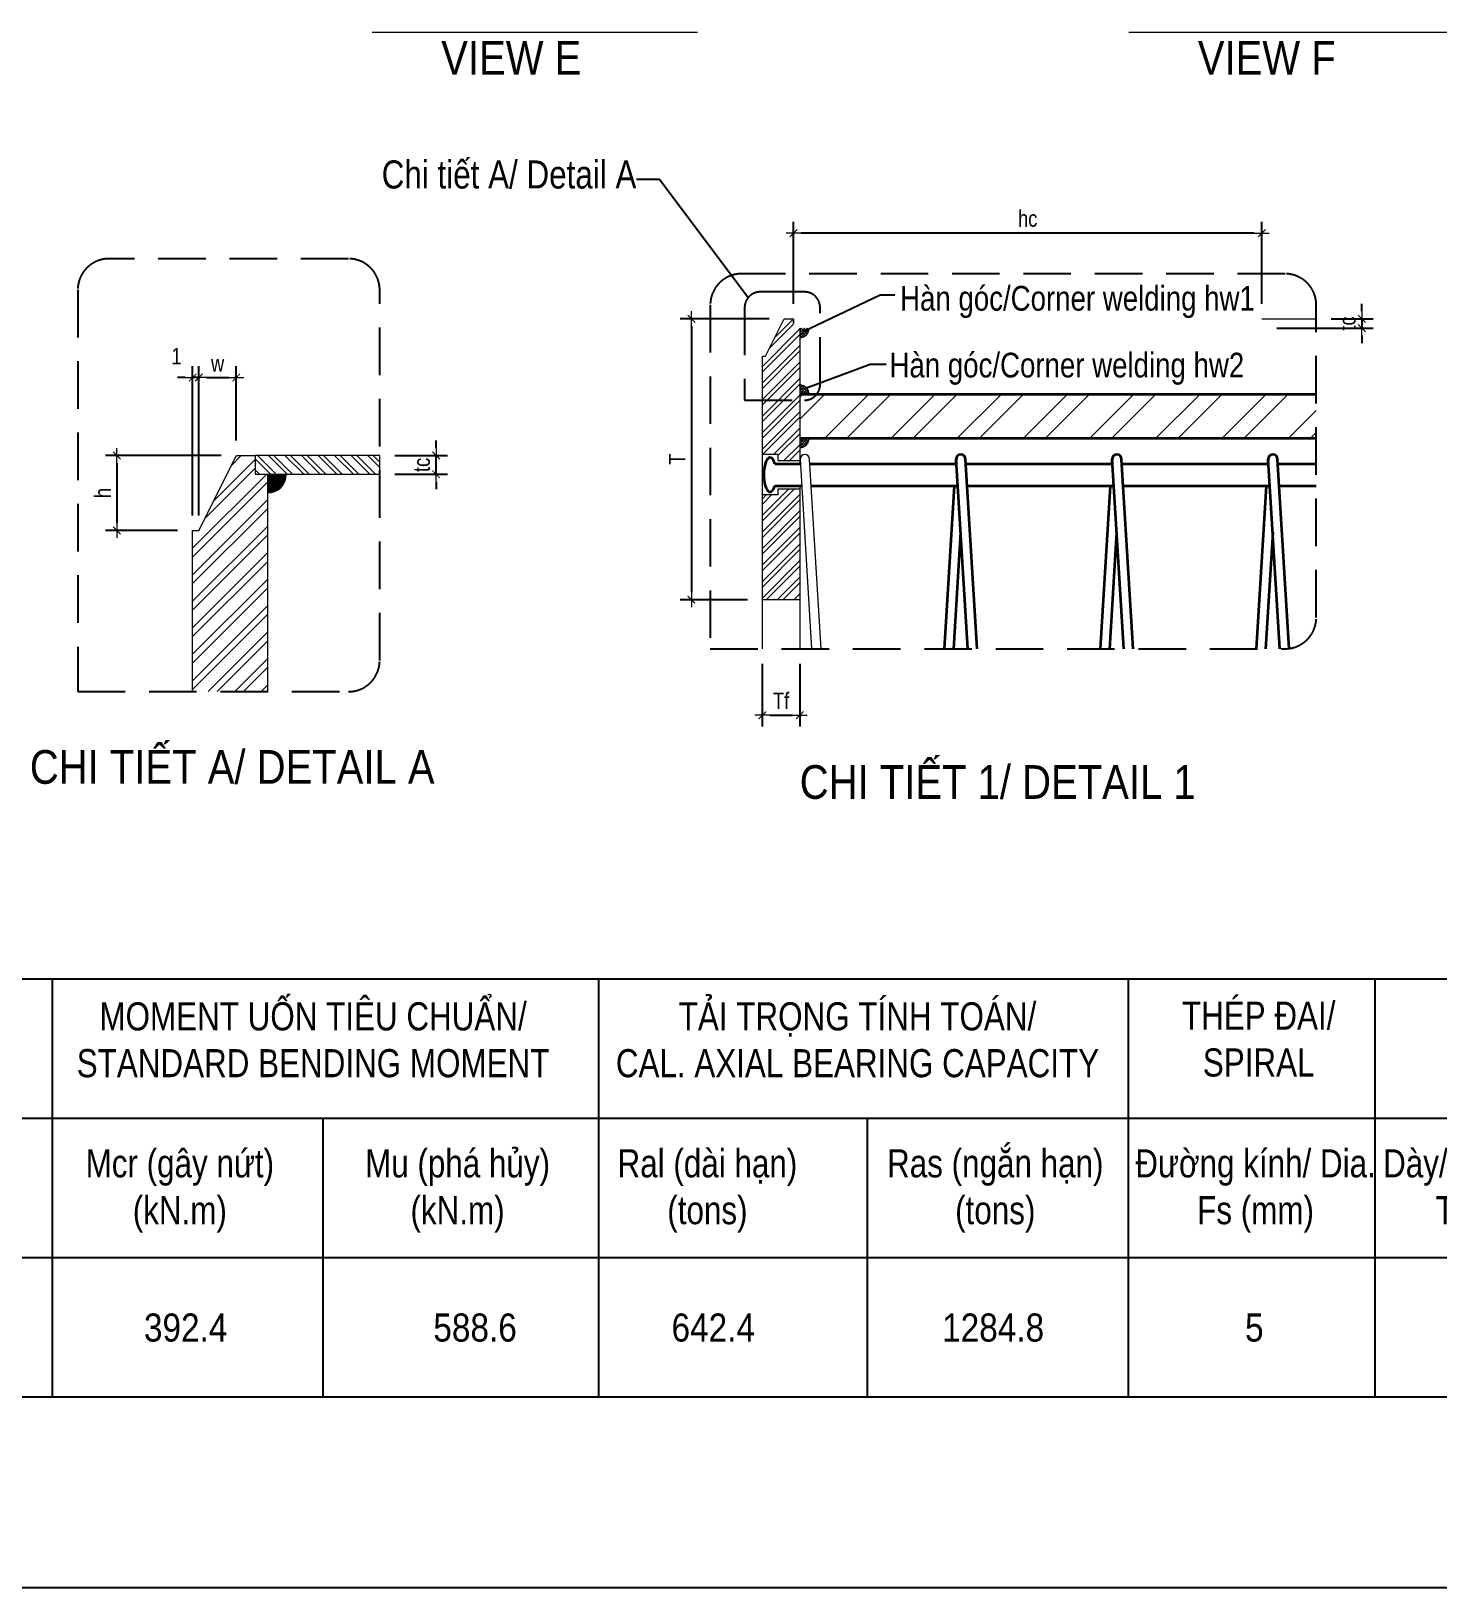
# Model space of a CAD drawing. Header units: millimetres. Extents: x -2123450 to -961021, y -260876 to 649159.
# Drawn here: x -1622988 to -1604211, y -137119 to -116336 of the extents above; entities that cross this region are included whole.
import ezdxf
from ezdxf.enums import TextEntityAlignment as Align

# ---------------------------------------------------------------- set-up
doc = ezdxf.new("R2010")
doc.units = ezdxf.units.MM
doc.header["$LTSCALE"] = 1000
doc.header["$MEASUREMENT"] = 0
doc.header["$PDMODE"] = 66
doc.linetypes.add('HIDDEN2', pattern=[4.7625, 3.175, -1.5875])
doc.layers.get('0').update_dxf_attribs({"linetype": 'CONTINUOUS'})
doc.layers.get('DEFPOINTS').update_dxf_attribs({"linetype": 'CONTINUOUS'})
for name, color, linetype, lineweight in [('4.DIM-F', 1, 'CONTINUOUS', 15), ('NDC_S_CONTINUOUS', 3, 'CONTINUOUS', 20), ('NDC_S_DIM', 1, 'CONTINUOUS', 9), ('NDC_S_HATCH MATERIAL', 8, 'CONTINUOUS', 13), ('NDC_S_REBAR', 4, 'CONTINUOUS', 35), ('NDC_S_VN TEXT', 7, 'CONTINUOUS', 9), ('netmanh', 6, 'CONTINUOUS', 15)]:
    doc.layers.add(name, color=color, linetype=linetype, lineweight=lineweight)
doc.styles.add('NDC_ARIAL', font='arial.ttf', dxfattribs={"width": 0.8})
doc.dimstyles.new('DIM', dxfattribs={"dimtxt": 0.03, "dimasz": 0.035, "dimexe": 0.03, "dimexo": 0.03, "dimgap": 0.005, "dimtad": 1, "dimdec": 0, "dimlfac": 10000, "dimzin": 0, "dimdsep": 46, "dimtxsty": 'NDC_ARIAL', "dimblk": 'DOTSMALL', "dimcen": 0.05, "dimclrd": 1, "dimclre": 1, "dimadec": 0, "dimazin": 0, "dimtfac": 1, "dimtdec": 0, "dimtofl": 0, "dimtmove": 0, "dimatfit": 3, "dimfxl": 0.03, "dimtolj": 1, "dimtzin": 0, "dimarcsym": 0})
doc.dimstyles.new('NDC_1-100', dxfattribs={"dimscale": 100, "dimtxt": 2.2, "dimasz": 1, "dimexe": 1.5, "dimexo": 2, "dimgap": 0.8, "dimtad": 1, "dimdec": 0, "dimdsep": 46, "dimtxsty": 'NDC_ARIAL', "dimblk": 'DIMMARK', "dimcen": 49999.938995, "dimdle": 1.5, "dimclrd": 1, "dimclre": 1, "dimclrt": 3, "dimadec": 0, "dimazin": 0, "dimtfac": 1, "dimtdec": 0, "dimtix": 1, "dimtmove": 2, "dimatfit": 3, "dimfxl": 1, "dimarcsym": 0})

# ---------------------------------------------------------------- blocks, each defined once
blk = doc.blocks.new('DIMMARK')
at = {"layer": 'NDC_S_DIM', "color": 1}
blk.add_line((-1.5, 0), (1, 0), dxfattribs=at)
at = {"layer": 'NDC_S_DIM', "color": 2, "const_width": 0.15}
blk.add_lwpolyline([(-0.5, -0.5), (0.5, 0.5)], dxfattribs=at)
blk = doc.blocks.new('*D1293')
at = {"layer": 'DEFPOINTS', "color": 0, "transparency": 16777216}
for p in [(-1618335, -122002), (-1617582, -122002), (-1618335, -122252)]:
    blk.add_point(p, dxfattribs=at)
at = {"layer": 'NDC_S_DIM', "color": 1, "lineweight": -2, "transparency": 16777216}
for p, q in [((-1617582, -121902), (-1617582, -121802)), ((-1618135, -122002), (-1617432, -122002)), ((-1617582, -122252), (-1617582, -122002)), ((-1618135, -122252), (-1617432, -122252)), ((-1617582, -122352), (-1617582, -122452))]:
    blk.add_line(p, q, dxfattribs=at)
at = {"layer": 'NDC_S_DIM', "color": 1, "lineweight": -2, "transparency": 16777216, "xscale": 100, "yscale": 100, "zscale": 100}
for p, rotation in [((-1617582, -122002), 270), ((-1617582, -122252), 90)]:
    blk.add_blockref('DIMMARK', p, dxfattribs=dict(at, rotation=rotation))
at = {"layer": 'NDC_S_DIM', "color": 3, "transparency": 16777216, "insert": (-1617774, -122127), "char_height": 220, "attachment_point": 5, "rotation": 90, "style": 'NDC_ARIAL'}
blk.add_mtext('tc', dxfattribs=at)
blk = doc.blocks.new('*D1294')
at = {"layer": 'DEFPOINTS', "color": 0, "transparency": 16777216}
for p in [(-1620832, -120960), (-1620832, -123002), (-1620749, -123002)]:
    blk.add_point(p, dxfattribs=at)
at = {"layer": 'NDC_S_DIM', "color": 1, "lineweight": -2, "transparency": 16777216}
for p, q in [((-1620832, -122802), (-1620832, -120810)), ((-1620749, -122802), (-1620749, -120810)), ((-1620932, -120960), (-1621032, -120960)), ((-1620749, -120960), (-1620832, -120960)), ((-1620649, -120960), (-1620549, -120960))]:
    blk.add_line(p, q, dxfattribs=at)
at = {"layer": 'NDC_S_DIM', "color": 1, "lineweight": -2, "transparency": 16777216, "xscale": 100, "yscale": 100, "zscale": 100}
blk.add_blockref('DIMMARK', (-1620832, -120960), dxfattribs=at)
at = {"layer": 'NDC_S_DIM', "color": 1, "lineweight": -2, "transparency": 16777216, "xscale": 100, "yscale": 100, "zscale": 100, "rotation": 180}
blk.add_blockref('DIMMARK', (-1620749, -120960), dxfattribs=at)
at = {"layer": 'NDC_S_DIM', "color": 3, "transparency": 16777216, "insert": (-1621047, -120675), "char_height": 220, "attachment_point": 5, "style": 'NDC_ARIAL'}
blk.add_mtext('1', dxfattribs=at)
blk = doc.blocks.new('*D1295')
at = {"layer": 'DEFPOINTS', "color": 0, "transparency": 16777216}
for p in [(-1620249, -120960), (-1620249, -122002), (-1620749, -123002)]:
    blk.add_point(p, dxfattribs=at)
at = {"layer": 'NDC_S_DIM', "color": 1, "lineweight": -2, "transparency": 16777216}
for p, q in [((-1620749, -122802), (-1620749, -120810)), ((-1620249, -121802), (-1620249, -120810)), ((-1620649, -120960), (-1620349, -120960))]:
    blk.add_line(p, q, dxfattribs=at)
at = {"layer": 'NDC_S_DIM', "color": 1, "lineweight": -2, "transparency": 16777216, "xscale": 100, "yscale": 100, "zscale": 100, "rotation": 180}
blk.add_blockref('DIMMARK', (-1620749, -120960), dxfattribs=at)
at = {"layer": 'NDC_S_DIM', "color": 1, "lineweight": -2, "transparency": 16777216, "xscale": 100, "yscale": 100, "zscale": 100}
blk.add_blockref('DIMMARK', (-1620249, -120960), dxfattribs=at)
at = {"layer": 'NDC_S_DIM', "color": 3, "transparency": 16777216, "insert": (-1620499, -120770), "char_height": 220, "attachment_point": 5, "style": 'NDC_ARIAL'}
blk.add_mtext('w', dxfattribs=at)
blk = doc.blocks.new('*D1296')
at = {"layer": 'DEFPOINTS', "color": 0, "transparency": 16777216}
for p in [(-1620249, -122002), (-1621843, -123002), (-1620832, -123002)]:
    blk.add_point(p, dxfattribs=at)
at = {"layer": 'NDC_S_DIM', "color": 1, "lineweight": -2, "transparency": 16777216}
for p, q in [((-1620449, -122002), (-1621993, -122002)), ((-1621843, -122102), (-1621843, -122902)), ((-1621032, -123002), (-1621993, -123002))]:
    blk.add_line(p, q, dxfattribs=at)
at = {"layer": 'NDC_S_DIM', "color": 1, "lineweight": -2, "transparency": 16777216, "xscale": 100, "yscale": 100, "zscale": 100}
for p, rotation in [((-1621843, -122002), 90), ((-1621843, -123002), 270)]:
    blk.add_blockref('DIMMARK', p, dxfattribs=dict(at, rotation=rotation))
at = {"layer": 'NDC_S_DIM', "color": 3, "transparency": 16777216, "insert": (-1622033, -122502), "char_height": 220, "attachment_point": 5, "rotation": 90, "style": 'NDC_ARIAL'}
blk.add_mtext('h', dxfattribs=at)
blk = doc.blocks.new('*D1297')
at = {"layer": 'DEFPOINTS', "color": 0, "transparency": 16777216}
for p in [(-1612811, -119032), (-1612811, -120176), (-1606561, -120176)]:
    blk.add_point(p, dxfattribs=at)
at = {"layer": 'NDC_S_DIM', "color": 1, "lineweight": -2, "transparency": 16777216}
for p, q in [((-1612811, -119976), (-1612811, -118882)), ((-1606661, -119032), (-1612711, -119032)), ((-1606561, -119976), (-1606561, -118882))]:
    blk.add_line(p, q, dxfattribs=at)
at = {"layer": 'NDC_S_DIM', "color": 1, "lineweight": -2, "transparency": 16777216, "xscale": 100, "yscale": 100, "zscale": 100, "rotation": 180}
blk.add_blockref('DIMMARK', (-1612811, -119032), dxfattribs=at)
at = {"layer": 'NDC_S_DIM', "color": 1, "lineweight": -2, "transparency": 16777216, "xscale": 100, "yscale": 100, "zscale": 100}
blk.add_blockref('DIMMARK', (-1606561, -119032), dxfattribs=at)
at = {"layer": 'NDC_S_DIM', "color": 3, "transparency": 16777216, "insert": (-1609686, -118840), "char_height": 220, "attachment_point": 5, "style": 'NDC_ARIAL'}
blk.add_mtext('hc', dxfattribs=at)
blk = doc.blocks.new('*D1298')
at = {"layer": 'DEFPOINTS', "color": 0, "transparency": 16777216}
for p in [(-1606561, -120301), (-1605834, -120176), (-1605227, -120301)]:
    blk.add_point(p, dxfattribs=at)
at = {"layer": 'NDC_S_DIM', "color": 1, "lineweight": -2, "transparency": 16777216}
for p, q in [((-1605227, -120076), (-1605227, -119976)), ((-1606361, -120301), (-1605077, -120301)), ((-1605634, -120176), (-1605077, -120176)), ((-1605227, -120176), (-1605227, -120301)), ((-1605227, -120401), (-1605227, -120501))]:
    blk.add_line(p, q, dxfattribs=at)
at = {"layer": 'NDC_S_DIM', "color": 1, "lineweight": -2, "transparency": 16777216, "xscale": 100, "yscale": 100, "zscale": 100}
for p, rotation in [((-1605227, -120176), 270), ((-1605227, -120301), 90)]:
    blk.add_blockref('DIMMARK', p, dxfattribs=dict(at, rotation=rotation))
at = {"layer": 'NDC_S_DIM', "color": 3, "transparency": 16777216, "insert": (-1605419, -120239), "char_height": 220, "attachment_point": 5, "rotation": 90, "style": 'NDC_ARIAL'}
blk.add_mtext('tc', dxfattribs=at)
blk = doc.blocks.new('*D1339')
at = {"layer": 'DEFPOINTS', "color": 0, "transparency": 16777216}
for p in [(-1613228, -124581), (-1612728, -124581), (-1612728, -125469)]:
    blk.add_point(p, dxfattribs=at)
at = {"layer": 'NDC_S_DIM', "color": 1, "lineweight": -2, "transparency": 16777216}
for p, q in [((-1613228, -124781), (-1613228, -125619)), ((-1612728, -124781), (-1612728, -125619)), ((-1613128, -125469), (-1612828, -125469))]:
    blk.add_line(p, q, dxfattribs=at)
at = {"layer": 'NDC_S_DIM', "color": 1, "lineweight": -2, "transparency": 16777216, "xscale": 100, "yscale": 100, "zscale": 100, "rotation": 180}
blk.add_blockref('DIMMARK', (-1613228, -125469), dxfattribs=at)
at = {"layer": 'NDC_S_DIM', "color": 1, "lineweight": -2, "transparency": 16777216, "xscale": 100, "yscale": 100, "zscale": 100}
blk.add_blockref('DIMMARK', (-1612728, -125469), dxfattribs=at)
at = {"layer": 'NDC_S_DIM', "color": 3, "transparency": 16777216, "insert": (-1612978, -125277), "char_height": 220, "attachment_point": 5, "style": 'NDC_ARIAL'}
blk.add_mtext('Tf', dxfattribs=at)
blk = doc.blocks.new('*D1340')
at = {"layer": 'DEFPOINTS', "color": 0, "transparency": 16777216}
for p in [(-1612936, -120176), (-1614174, -123926), (-1613228, -123926)]:
    blk.add_point(p, dxfattribs=at)
at = {"layer": 'NDC_S_DIM', "color": 1, "lineweight": -2, "transparency": 16777216}
for p, q in [((-1613136, -120176), (-1614324, -120176)), ((-1614174, -120276), (-1614174, -123826)), ((-1613428, -123926), (-1614324, -123926))]:
    blk.add_line(p, q, dxfattribs=at)
at = {"layer": 'NDC_S_DIM', "color": 1, "lineweight": -2, "transparency": 16777216, "xscale": 100, "yscale": 100, "zscale": 100}
for p, rotation in [((-1614174, -120176), 90), ((-1614174, -123926), 270)]:
    blk.add_blockref('DIMMARK', p, dxfattribs=dict(at, rotation=rotation))
at = {"layer": 'NDC_S_DIM', "color": 3, "transparency": 16777216, "insert": (-1614364, -122051), "char_height": 220, "attachment_point": 5, "rotation": 90, "style": 'NDC_ARIAL'}
blk.add_mtext('T', dxfattribs=at)
blk = doc.blocks.new('_DotSmall')
at = {"color": 0, "linetype": 'ByBlock', "lineweight": 9, "const_width": 0.5}
blk.add_lwpolyline([(-0.0625, 0, 1), (0.0625, 0, 1)], format="xyb", close=True, dxfattribs=at)

msp = doc.modelspace()

# ---------------------------------------------------------------- hatches: boundary and pattern name
at = {"layer": 'NDC_S_HATCH MATERIAL'}
h = msp.add_hatch(dxfattribs=at)
h.set_pattern_fill('ANSI32', color=256, scale=416.666667)
h.set_pattern_definition([(45, (-3220705.44, 508599.33), (-110.485435, 110.485435), []), (45, (-3220631.78, 508599.33), (-110.485435, 110.485435), [])])
h.paths.add_polyline_path([(-1612727.78, -122444.84), (-1613019.45, -122444.84), (-1613019.45, -122528.18), (-1613227.78, -122528.18), (-1613227.78, -123926.09), (-1612727.78, -123926.09)])
h.paths.add_polyline_path([(-1613227.78, -121986.51), (-1613019.45, -121986.51), (-1613019.45, -122069.84), (-1612727.78, -122069.84), (-1612727.78, -120301.09), (-1612811.11, -120301.09), (-1612811.11, -120176.09), (-1612936.11, -120176.09), (-1613186.11, -120676.09), (-1613227.78, -120676.09)])
h = msp.add_hatch(dxfattribs=at)
h.set_pattern_fill('ANSI37', color=256, scale=208.333333)
h.set_pattern_definition([(45, (-1971340.815, -350890.517), (-18.4142391, 18.4142391), []), (135, (-1971340.815, -350890.517), (-18.4142391, -18.4142391), [])])
edge = h.paths.add_edge_path()
edge.add_line((-1612602.78, -120301.09), (-1612727.78, -120301.09))
edge.add_line((-1612727.78, -120301.09), (-1612727.78, -120426.09))
edge.add_arc((-1612727.78, -120301.09), 125, 270, 360)
h = msp.add_hatch(dxfattribs=at)
h.set_pattern_fill('ANSI37', color=256, scale=208.333333)
h.set_pattern_definition([(45, (-2072171.43, -713612.005), (-18.4142391, 18.4142391), []), (135, (-2072171.43, -713612.005), (-18.4142391, -18.4142391), [])])
h.paths.add_polyline_path([(-1612727.78, -121061.79), (-1612727.78, -121186.79), (-1612602.78, -121186.79, 0.41421356)])
h = msp.add_hatch(dxfattribs=at)
h.set_pattern_fill('ANSI32', color=256, scale=1666.666667)
h.set_pattern_definition([(45, (-1259750.46, -115609.83), (-441.9417, 441.9417), []), (45, (-1259455.8, -115609.83), (-441.9417, 441.9417), [])])
h.paths.add_polyline_path([(-1605833.96, -121186.79), (-1612727.78, -121186.79), (-1612727.78, -121770.13), (-1605833.96, -121770.13)])
h = msp.add_hatch(dxfattribs=at)
h.set_pattern_fill('ANSI37', color=256, scale=208.333333)
h.set_pattern_definition([(45, (-2072171.43, -714195.34), (-18.4142391, 18.4142391), []), (135, (-2072171.43, -714195.34), (-18.4142391, -18.4142391), [])])
h.paths.add_polyline_path([(-1612727.78, -121895.13), (-1612727.78, -121770.13), (-1612602.78, -121770.13, -0.41421356)])
h = msp.add_hatch(dxfattribs=at)
h.set_pattern_fill('ANSI32', color=256, scale=666.666667)
h.set_pattern_definition([(45, (-1690760.65, -247616.32), (-176.7767, 176.7767), []), (45, (-1690642.8, -247616.32), (-176.7767, 176.7767), [])])
h.paths.add_polyline_path([(-1619831.97, -122251.57), (-1619998.63, -122251.57), (-1619998.63, -122001.57), (-1620248.63, -122001.57), (-1620748.63, -123001.57), (-1620831.97, -123001.57), (-1620831.97, -125153.65), (-1619831.97, -125153.65)])
h = msp.add_hatch(dxfattribs=at)
h.set_pattern_fill('ANSI32', color=256, scale=416.666667, angle=90)
h.set_pattern_definition([(135, (-1757413.9, -293104.93), (-110.48543, -110.48543), []), (135, (-1757413.9, -293031.27), (-110.48543, -110.48543), [])])
h.paths.add_polyline_path([(-1619998.63, -122001.57), (-1619998.63, -122251.57), (-1618334.88, -122251.57), (-1618334.88, -122001.57)])
h = msp.add_hatch(color=256, dxfattribs=at)
h.dxf.hatch_style = 1
edge = h.paths.add_edge_path()
edge.add_line((-1619581.97, -122251.57), (-1619831.97, -122251.57))
edge.add_line((-1619831.97, -122251.57), (-1619831.97, -122501.57))
edge.add_arc((-1619831.97, -122251.57), 250, 270, 360)

# ---------------------------------------------------------------- linework, layer by layer
for p, q in [((-1637035.68, -128988.61), (-1584588.72, -128988.61)), ((-1622707.59, -128988.61), (-1622707.59, -134568.96)), ((-1615416.62, -128988.61), (-1615416.62, -134568.96)), ((-1608344.25, -128988.61), (-1608344.25, -134568.96)), ((-1605051.23, -128988.61), (-1605051.23, -134568.96)), ((-1637035.68, -130848.73), (-1584588.72, -130848.73)), ((-1619093.97, -130848.73), (-1619093.97, -134568.96)), ((-1611827.24, -130848.73), (-1611827.24, -134568.96)), ((-1629297.7, -132708.85), (-1584588.72, -132708.85)), ((-1637035.68, -134568.96), (-1584588.72, -134568.96))]:
    msp.add_line(p, q)
at = {"linetype": 'HIDDEN2', "ltscale": 0.2}
for points in [[(-1622365.75, -125153.65), (-1618751.55, -125153.65, 0.41421356), (-1618334.88, -124736.98), (-1618334.88, -119790.84, 0.41421356), (-1618751.55, -119374.17), (-1621949.08, -119374.17, 0.41421356), (-1622365.75, -119790.84)], [(-1606250.62, -119575.1), (-1613506.33, -119575.1, 0.41421356), (-1613923, -119991.77), (-1613923, -124581.23), (-1606250.62, -124581.23, 0.41421356), (-1605833.96, -124164.56), (-1605833.96, -119991.77, 0.41421356)], [(-1613464.53, -121262.43), (-1612665.15, -121262.43, 0.41421356), (-1612456.81, -121054.1), (-1612456.81, -120025.89, 0.41421356), (-1612665.15, -119817.56), (-1613256.2, -119817.56, 0.41421356), (-1613464.53, -120025.89)]]:
    msp.add_lwpolyline(points, format="xyb", close=True, dxfattribs=at)
at = {"layer": '4.DIM-F'}
for p, q in [((-1618433.58, -116351.56), (-1614093.59, -116351.56)), ((-1608334.89, -116351.56), (-1604051.63, -116351.56))]:
    msp.add_line(p, q, dxfattribs=at)
at = {"layer": 'DEFPOINTS'}
msp.add_lwpolyline([(-1698138.72, -48018.96), (-1571988.72, -48018.96), (-1571988.72, -137118.96), (-1698138.72, -137118.96)], close=True, dxfattribs=at)
at = {"layer": 'NDC_S_CONTINUOUS'}
for p, q in [((-1612811.11, -120238.59), (-1612811.11, -120176.09)), ((-1612727.78, -120301.09), (-1612727.78, -122113.59)), ((-1606561.11, -120176.09), (-1605833.96, -120176.09)), ((-1613019.45, -121986.51), (-1613227.78, -121986.51)), ((-1613019.45, -121986.51), (-1613019.45, -122069.84)), ((-1613019.45, -122069.84), (-1612727.78, -122069.84)), ((-1612727.78, -122405.26), (-1612727.78, -124581.23)), ((-1613019.45, -122528.18), (-1613227.78, -122528.18)), ((-1613019.45, -122444.84), (-1613019.45, -122528.18)), ((-1613019.45, -122444.84), (-1612727.78, -122444.84)), ((-1612727.78, -123926.09), (-1613227.78, -123926.09))]:
    msp.add_line(p, q, dxfattribs=at)
for points in [[(-1613227.78, -124581.23), (-1613227.78, -120676.09), (-1613186.11, -120676.09), (-1612936.11, -120176.09), (-1612811.11, -120176.09), (-1612811.11, -120238.59)], [(-1620831.97, -125153.65), (-1620831.97, -123001.57), (-1620748.63, -123001.57), (-1620248.63, -122001.57), (-1619998.63, -122001.57), (-1619998.63, -122251.57), (-1619831.97, -122251.57), (-1619831.97, -125153.65)]]:
    msp.add_lwpolyline(points, dxfattribs=at)
msp.add_lwpolyline([(-1619998.63, -122251.57), (-1618334.88, -122251.57), (-1618334.88, -122001.57), (-1619998.63, -122001.57)], close=True, dxfattribs=at)
msp.add_arc((-1612727.78, -120301.09), 125, 270, 0, dxfattribs=at)
at = {"layer": 'NDC_S_HATCH MATERIAL'}
msp.add_lwpolyline([(-1612444.49, -124581.23), (-1612599.9, -122051.14, 0.99812057), (-1612725.14, -122051.14), (-1612569.73, -124581.23)], format="xyb", dxfattribs=at)
for centre, start, end in [((-1612727.78, -121186.79), 0, 90), ((-1612727.78, -121770.13), 270, 0)]:
    msp.add_arc(centre, 125, start, end, dxfattribs=at)
at = {"layer": 'NDC_S_REBAR'}
for p, q in [((-1613061.11, -122113.59), (-1612727.54, -122113.59)), ((-1612596.07, -122113.59), (-1610637.97, -122113.59)), ((-1610641.81, -122051.14), (-1610646.61, -122113.59)), ((-1610486.4, -124581.23), (-1610641.81, -122051.14)), ((-1610361.16, -124581.23), (-1610516.57, -122051.14)), ((-1610512.73, -122113.59), (-1608554.64, -122113.59)), ((-1608558.47, -122051.14), (-1608563.28, -122113.59)), ((-1608403.06, -124581.23), (-1608558.47, -122051.14)), ((-1608277.83, -124581.23), (-1608433.24, -122051.14)), ((-1608429.4, -122113.59), (-1606561.11, -122113.59)), ((-1606561.11, -122113.59), (-1606471.3, -122113.59)), ((-1606475.14, -122051.14), (-1606479.95, -122113.59)), ((-1606319.73, -124581.23), (-1606475.14, -122051.14)), ((-1606194.49, -124581.23), (-1606349.9, -122051.14)), ((-1606346.07, -122113.59), (-1605833.96, -122113.59)), ((-1613061.11, -122405.26), (-1612703.39, -122405.26)), ((-1612578.15, -122405.26), (-1610620.05, -122405.26)), ((-1610669.06, -122405.26), (-1610802.72, -124581.23)), ((-1610494.82, -122405.26), (-1608536.72, -122405.26)), ((-1608585.72, -122405.26), (-1608719.38, -124581.23)), ((-1608411.49, -122405.26), (-1606561.11, -122405.26)), ((-1606502.39, -122405.26), (-1606636.05, -124581.23)), ((-1606561.11, -122405.26), (-1606453.39, -122405.26)), ((-1606328.15, -122405.26), (-1605833.96, -122405.26)), ((-1610581.94, -123025.79), (-1610677.48, -124581.23)), ((-1608498.6, -123025.79), (-1608594.15, -124581.23)), ((-1606415.27, -123025.79), (-1606510.81, -124581.23))]:
    msp.add_line(p, q, dxfattribs=at)
for points in [[(-1605833.96, -121186.79), (-1612727.78, -121186.79)], [(-1612727.78, -121770.13), (-1605833.96, -121770.13)]]:
    msp.add_lwpolyline(points, dxfattribs=at)
for centre in [(-1610579.31, -122051.14), (-1608495.97, -122051.14), (-1606412.64, -122051.14)]:
    msp.add_arc(centre, 62.5, 0, 180, dxfattribs=at)
msp.add_ellipse((-1613124.73, -122257.34), major_axis=(0, 229), ratio=0.36390241, start_param=5.39102476, end_param=10.29333761, dxfattribs=at)
at = {"layer": 'netmanh'}
msp.add_arc((-1619831.97, -122251.57), 250, 270, 0, dxfattribs=at)

# ---------------------------------------------------------------- texts
at = {"layer": 'NDC_S_VN TEXT', "lineweight": 70, "style": 'NDC_ARIAL', "width": 0.85}
for s, p in [('VIEW E', (-1617514.02, -116916.06)), ('VIEW F', (-1607415.34, -116916.06))]:
    msp.add_text(s, height=450, dxfattribs=at).set_placement(p)
at = {"layer": 'NDC_S_VN TEXT', "style": 'NDC_ARIAL', "width": 0.8}
for s, p in [('Hàn góc/Corner welding hw1', (-1611389.23, -120067.4)), ('Hàn góc/Corner welding hw2', (-1611530.95, -120958.96))]:
    msp.add_text(s, height=330, dxfattribs=at).set_placement(p)
at = {"layer": 'NDC_S_VN TEXT', "lineweight": 70, "style": 'NDC_ARIAL', "width": 0.85}
for s, p in [('CHI TIẾT A/ DETAIL A', (-1620303.67, -126384.01)), ('CHI TIẾT 1/ DETAIL 1', (-1610086.81, -126584.94))]:
    msp.add_text(s, height=450, dxfattribs=at).set_placement(p, align=Align.CENTER)
at = {"layer": 'NDC_S_VN TEXT', "style": 'NDC_ARIAL', "width": 0.85}
for s, p in [('392.4', (-1620924.7, -133830.88)), ('588.6', (-1617062.32, -133830.88)), ('642.4', (-1613882.97, -133830.88)), ('1284.8', (-1610147.21, -133830.88)), ('5', (-1606661.37, -133830.88))]:
    msp.add_text(s, height=375, dxfattribs=at).set_placement(p, align=Align.CENTER)
at = {"layer": 'NDC_S_VN TEXT', "insert": (-1614908.43, -118441.81), "char_height": 375, "attachment_point": 9, "style": 'NDC_ARIAL'}
msp.add_mtext('{\\fArial|b0|i0|c0|p34;Chi tiết A/ Detail A}', dxfattribs=at)
at = {"layer": 'NDC_S_VN TEXT', "char_height": 375, "attachment_point": 2, "style": 'NDC_ARIAL'}
for s, width, insert in [('MOMENT UỐN TIÊU CHUẨN/ STANDARD BENDING MOMENT', 7590.2044, (-1619224.65, -129301.26)), ('TẢI TRỌNG TÍNH TOÁN/\\PCAL. AXIAL BEARING CAPACITY', 7645.1428, (-1611957.91, -129301.26)), ('THÉP ĐAI/ SPIRAL', 3315.9246, (-1606603.2, -129291.98)), ('Mcr (gây nứt)\\P(kN.m)', 3602.3164, (-1621002.64, -131263.74)), ('Mu (phá hủy)\\P(kN.m)', 2755.2997, (-1617296.01, -131263.74)), ('Ral (dài hạn)\\P(tons)', 3552.2474, (-1613960.9, -131263.74)), ('Ras (ngắn hạn)\\P(tons)', 3615.3643, (-1610118.79, -131263.74)), ('Đường kính/ Dia. Fs (mm)', 3521.7925, (-1606644.63, -131263.74)), ('Dày/ Thickness Tf (mm)', 3146.0894, (-1603509.95, -131263.74))]:
    msp.add_mtext_dynamic_manual_height_columns(s, width=width, gutter_width=0.37, heights=[0], dxfattribs=dict(at, insert=insert))

# ---------------------------------------------------------------- dimensions: what is measured, and where the dimension line sits
at = {"layer": 'NDC_S_DIM'}
for base, p1, p2, text, picture, middle in [((-1612811.11, -119032.16), (-1606561.11, -120176.09), (-1612811.11, -120176.09), 'hc', '*D1297', (-1609686.11, -118840.36)), ((-1620248.63, -120960.18), (-1620748.63, -123001.57), (-1620248.63, -122001.57), 'w', '*D1295', (-1620498.63, -120770.18)), ((-1612727.78, -125468.5), (-1613227.78, -124581.23), (-1612727.78, -124581.23), 'Tf', '*D1339', (-1612977.78, -125276.63))]:
    dim = msp.add_linear_dim(base=base, p1=p1, p2=p2, text=text, dimstyle='NDC_1-100', dxfattribs=at)
    dim.commit()
    dim.dimension.update_dxf_attribs({"geometry": picture, "text_midpoint": middle})
for base, p1, p2, text, picture, middle in [((-1614174.41, -123926.09), (-1612936.11, -120176.09), (-1613227.78, -123926.09), 'T', '*D1340', (-1614364.41, -122051.09)), ((-1605227.15, -120301.09), (-1605833.96, -120176.09), (-1606561.11, -120301.09), 'tc', '*D1298', (-1605418.95, -120238.59)), ((-1621843.44, -123001.57), (-1620248.63, -122001.57), (-1620831.97, -123001.57), 'h', '*D1296', (-1622033.44, -122501.57)), ((-1617581.93, -122001.57), (-1618334.88, -122251.57), (-1618334.88, -122001.57), 'tc', '*D1293', (-1617773.73, -122126.57))]:
    dim = msp.add_linear_dim(base=base, p1=p1, p2=p2, angle=90, text=text, dimstyle='NDC_1-100', dxfattribs=at)
    dim.commit()
    dim.dimension.update_dxf_attribs({"geometry": picture, "text_midpoint": middle})
dim = msp.add_linear_dim(base=(-1620831.97, -120960.18), p1=(-1620748.63, -123001.57), p2=(-1620831.97, -123001.57), text='1', dimstyle='NDC_1-100', dxfattribs=at)
dim.commit()
dim.dimension.update_dxf_attribs({"geometry": '*D1294', "text_midpoint": (-1621047.28, -120674.5), "dimtype": 160})

# ---------------------------------------------------------------- leaders
at = {"layer": 'NDC_S_DIM', "annotation_type": 0, "has_hookline": 1, "hookline_direction": 1, "text_width": 3380.42}
msp.add_leader([(-1613418.62, -119895.43), (-1614601.71, -118316.81), (-1614908.42, -118316.81)], dimstyle='DIM', override={"dimgap": 0.005, "dimtad": 0}, dxfattribs=at)
at = {"layer": 'NDC_S_DIM'}
for points in [[(-1612683.58, -120345.29), (-1611654.08, -119856.77), (-1611460.79, -119856.77)], [(-1612639.39, -121098.4), (-1611788.77, -120781.93), (-1611575.33, -120781.93)]]:
    msp.add_leader(points, dimstyle='DIM', override={"dimgap": 0.005, "dimtad": 0}, dxfattribs=at)

doc.saveas('drawing.dxf')
